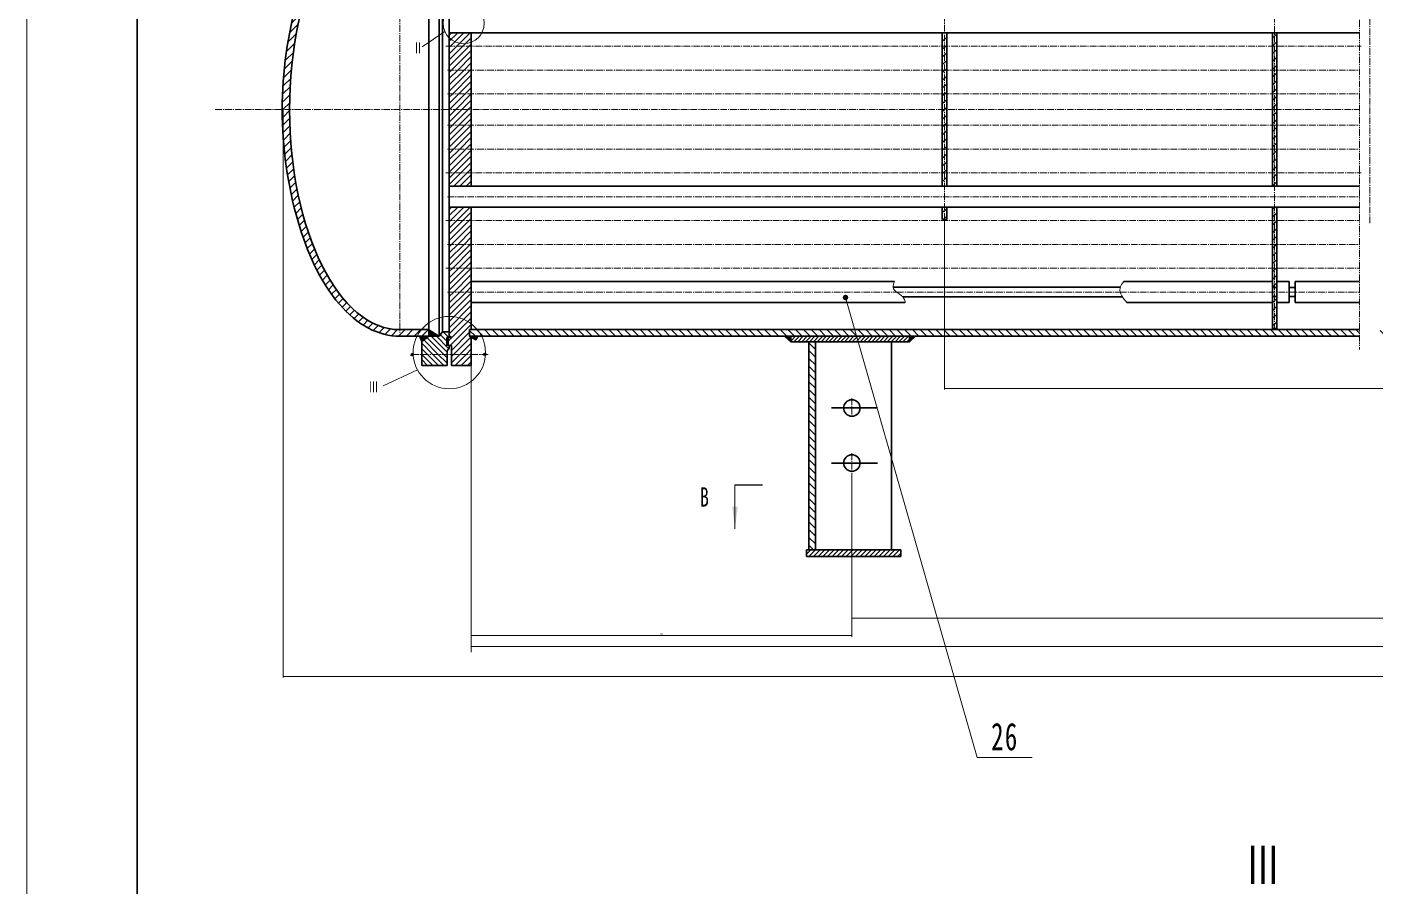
# Model space of a CAD drawing. Header units: millimetres. Extents: x -342 to 8068, y -807 to 5133.
# Drawn here: x -342 to 2108, y 2262 to 3823 of the extents above; entities that cross this region are included whole.
import ezdxf

# ---------------------------------------------------------------- set-up
doc = ezdxf.new("R2010")
doc.units = ezdxf.units.MM
doc.linetypes.add('双点画线', pattern=[22, 12, -2, 2, -2, 2, -2])
doc.linetypes.add('点画线', pattern=[18, 12, -2, 2, -2])
doc.layers.get('0').update_dxf_attribs({"lineweight": 35})
for name, color, linetype, lineweight, true_color in [('中心线层', 1, '点画线', 18, 0xff0000), ('剖面线层', 4, 'Continuous', 18, 0x00ffff), ('尺寸线层', 3, 'Continuous', 18, 0x00ff00)]:
    doc.layers.add(name, color=color, linetype=linetype, lineweight=lineweight, true_color=true_color)
doc.layers.add('粗实线层', color=7, linetype='Continuous', lineweight=35)
doc.layers.add('细实线层', color=7, linetype='Continuous', lineweight=18)
doc.styles.add('标准', font='', dxfattribs={"width": 0.667})
doc.styles.get('标准').set_extended_font_data('宋体')
doc.dimstyles.new('标准', dxfattribs={"dimtxt": 3.5, "dimasz": 4, "dimexe": 2, "dimexo": 0, "dimtad": 1, "dimdsep": 46, "dimtxsty": '标准', "dimcen": 0, "dimdle": 6, "dimazin": 2, "dimtfac": 0.707107, "dimtdec": 3, "dimtmove": 0, "dimatfit": 3, "dimfxl": 1, "dimtolj": 1, "dimlwd": -1, "dimlwe": -1, "dimarcsym": 1})
pattern_1 = [(135, (0, 0), (-7.071068, -7.071068), [])]
pattern_2 = [(45, (0, 0), (-7.071068, 7.071068), [])]

# ---------------------------------------------------------------- blocks, each defined once
blk = doc.blocks.new('*X1')
at = {"layer": '尺寸线层', "linetype": 'Continuous'}
for points in [[(123.2, 2642.6), (127.2, 2643.1), (127.2, 2642.1)], [(4580.5, 2642.6), (4576.5, 2643.1), (4576.5, 2642.1)]]:
    blk.add_hatch(color=0, dxfattribs=at).paths.add_polyline_path(points, flags=0)
at = {"layer": '尺寸线层', "color": 0, "linetype": 'Continuous'}
for p, q in [((123.2, 3672.7), (123.2, 2640.6)), ((4580.5, 3672.7), (4580.5, 2640.6)), ((123.2, 2642.6), (4580.5, 2642.6))]:
    blk.add_line(p, q, dxfattribs=at)
at = {"layer": '尺寸线层', "color": 0, "linetype": 'Continuous', "insert": (2189.9, 2644.9), "char_height": 3.5, "width": 11.456, "attachment_point": 5, "line_spacing_factor": 1.15057, "style": '标准'}
blk.add_mtext('\\T1.1;7110', dxfattribs=at)
blk = doc.blocks.new('*X14')
at = {"layer": '尺寸线层', "linetype": 'Continuous'}
for points in [[(1157, 2748.3), (1161, 2748.8), (1161, 2747.8)], [(3039.6, 2748.3), (3035.6, 2748.8), (3035.6, 2747.8)]]:
    blk.add_hatch(color=0, dxfattribs=at).paths.add_polyline_path(points, flags=0)
at = {"layer": '尺寸线层', "color": 0, "linetype": 'Continuous'}
for p, q in [((1157, 3012.3), (1157, 2746.3)), ((3039.6, 3012.3), (3039.6, 2746.3)), ((1157, 2748.3), (3039.6, 2748.3))]:
    blk.add_line(p, q, dxfattribs=at)
at = {"layer": '尺寸线层', "color": 0, "linetype": 'Continuous', "insert": (2211.6, 2750.7), "char_height": 3.5, "width": 11.456, "attachment_point": 5, "line_spacing_factor": 1.15057, "style": '标准'}
blk.add_mtext('\\T1.1;4493', dxfattribs=at)
blk = doc.blocks.new('*X15')
at = {"layer": '尺寸线层', "linetype": 'Continuous'}
for points in [[(1325.3, 3165.9), (1329.3, 3166.4), (1329.3, 3165.4)], [(2867.4, 3165.9), (2863.4, 3166.4), (2863.4, 3165.4)]]:
    blk.add_hatch(color=0, dxfattribs=at).paths.add_polyline_path(points, flags=0)
at = {"layer": '尺寸线层', "color": 0, "linetype": 'Continuous'}
for p, q in [((1325.3, 3472.7), (1325.3, 3163.9)), ((2867.4, 3274.7), (2867.4, 3163.9)), ((1325.3, 3165.9), (2867.4, 3165.9))]:
    blk.add_line(p, q, dxfattribs=at)
at = {"layer": '尺寸线层', "color": 0, "linetype": 'Continuous', "insert": (2159.6, 3168.3), "char_height": 3.5, "width": 28.64, "attachment_point": 5, "line_spacing_factor": 1.15057, "style": '标准'}
blk.add_mtext('\\T1.1;600*7=4200', dxfattribs=at)
blk = doc.blocks.new('*X16')
at = {"layer": '尺寸线层', "linetype": 'Continuous'}
for points in [[(465.3, 2696.6), (469.3, 2697.1), (469.3, 2696.1)], [(3731.4, 2696.6), (3727.4, 2697.1), (3727.4, 2696.1)]]:
    blk.add_hatch(color=0, dxfattribs=at).paths.add_polyline_path(points, flags=0)
at = {"layer": '尺寸线层', "color": 0, "linetype": 'Continuous'}
for p, q in [((465.3, 3207.7), (465.3, 2694.6)), ((3731.4, 3207.7), (3731.4, 2694.6)), ((465.3, 2696.6), (3731.4, 2696.6))]:
    blk.add_line(p, q, dxfattribs=at)
at = {"layer": '尺寸线层', "color": 0, "linetype": 'Continuous', "insert": (2171.1, 2699), "char_height": 3.5, "width": 11.456, "attachment_point": 5, "line_spacing_factor": 1.15057, "style": '标准'}
blk.add_mtext('\\T1.1;5290', dxfattribs=at)
blk = doc.blocks.new('*X17')
at = {"layer": '尺寸线层', "linetype": 'Continuous'}
for points in [[(465.3, 2716.7), (469.3, 2716.2), (469.3, 2717.2)], [(1157, 2716.7), (1153, 2716.2), (1153, 2717.2)]]:
    blk.add_hatch(color=0, dxfattribs=at).paths.add_polyline_path(points, flags=0)
at = {"layer": '尺寸线层', "color": 0, "linetype": 'Continuous'}
for p, q in [((1157, 2748.3), (1157, 2714.7)), ((465.3, 2686.8), (465.3, 2718.7)), ((1157, 2716.7), (465.3, 2716.7))]:
    blk.add_line(p, q, dxfattribs=at)
at = {"layer": '尺寸线层', "color": 0, "linetype": 'Continuous', "insert": (811.1, 2719.1), "char_height": 3.5, "width": 8.592, "attachment_point": 5, "line_spacing_factor": 1.15057, "style": '标准'}
blk.add_mtext('\\T1.1;715', dxfattribs=at)
blk = doc.blocks.new('*X28')
at = {"layer": '尺寸线层', "linetype": 'Continuous'}
for points in [[(-2328.8, -80), (-2323.8, -40), (-2333.8, -40)], [(0, -80), (5, -40), (-5, -40)]]:
    blk.add_hatch(color=0, dxfattribs=at).paths.add_polyline_path(points, flags=0)
at = {"layer": '尺寸线层', "color": 0, "linetype": 'Continuous', "lineweight": 30}
for p, q in [((-2328.8, 0), (-2278.8, 0)), ((-50, 0), (0, 0))]:
    blk.add_line(p, q, dxfattribs=at)
at = {"layer": '尺寸线层', "color": 0, "linetype": 'Continuous'}
for p, q in [((-2328.8, 0), (-2328.8, -80)), ((0, 0), (0, -80))]:
    blk.add_line(p, q, dxfattribs=at)
at = {"layer": '尺寸线层', "color": 0, "linetype": 'Continuous', "char_height": 35, "width": 28.64, "attachment_point": 5, "line_spacing_factor": 1.15057, "style": '标准'}
for insert in [(-2383.5, -22.3), (31.2, -27.6)]:
    blk.add_mtext('\\T1.1;B', dxfattribs=dict(at, insert=insert))
blk = doc.blocks.new('*X60')
at = {"layer": '细实线层', "lineweight": 18}
h = blk.add_hatch(color=256, dxfattribs=at)
edge = h.paths.add_edge_path(flags=0)
edge.add_arc((0, 0), 5, 0, 360)
at = {"layer": '细实线层'}
for p, q in [((0, 0), (239.5, -835.7)), ((239.5, -835.7), (339.5, -835.7))]:
    blk.add_line(p, q, dxfattribs=at)
at = {"layer": '细实线层', "lineweight": 18, "insert": (289.5, -823.7), "char_height": 50, "width": 81.828, "attachment_point": 8, "line_spacing_factor": 1.15057, "style": '标准'}
blk.add_mtext('\\T1.1;26', dxfattribs=at)
blk = doc.blocks.new('*X89')
at = {"layer": '粗实线层'}
blk.add_line((-400.5, 277), (-400.5, -277), dxfattribs=at)
at = {"layer": '细实线层'}
blk.add_line((-420.5, 297), (-420.5, -297), dxfattribs=at)

msp = doc.modelspace()

# ---------------------------------------------------------------- hatches: boundary and pattern name
at = {"layer": '剖面线层'}
h = msp.add_hatch(dxfattribs=at)
h.set_pattern_fill('UserPattern', color=256, scale=10, angle=45, style=0, pattern_type=0)
h.set_pattern_definition(pattern_2)
edge = h.paths.add_edge_path(flags=0)
edge.add_spline(control_points=[(123.178, 3672.697), (123.18, 3743.518), (132.295, 3812.886), (165.999, 3929.642), (186.918, 3974.84), (212.646, 4009.967)], knot_values=[0, 0, 0, 0, 191.55025345, 191.55025345, 354.2092865, 354.2092865, 354.2092865, 354.2092865], weights=[0.803834, 0.76794467, 0.75, 0.75, 0.76293976, 0.78881929], degree=3, periodic=0)
edge.add_spline(control_points=[(212.646, 4009.967), (219.278, 4019.022), (241.888, 4046.207), (282.813, 4076.692), (318.387, 4084.697), (335.256, 4084.697)], knot_values=[0, 0, 0, 0, 26.06623081, 87.57349206, 149.08075331, 149.08075331, 149.08075331, 149.08075331], weights=[0.78881929, 0.79577745, 0.82229711, 0.88541667, 0.95833333, 1], degree=3, periodic=0)
edge.add_line((335.256, 4084.697), (371.779, 4084.697))
edge.add_line((371.779, 4084.697), (388.256, 4084.697))
edge.add_line((388.256, 4084.697), (388.256, 4072.697))
edge.add_line((388.256, 4072.697), (335.256, 4072.697))
edge.add_ellipse((335.256, 3672.697), major_axis=(0, 400), ratio=0.5, start_angle=0, end_angle=90)
edge.add_line((135.256, 3672.697), (123.178, 3672.697))
edge = h.paths.add_edge_path(flags=0)
edge.add_spline(control_points=[(335.256, 3260.697), (316.163, 3260.697), (277.379, 3270.714), (223.676, 3315.203), (193.612, 3362.419), (180.235, 3390.261)], knot_values=[0, 0, 0, 0, 69.62780684, 139.25561367, 212.87525006, 212.87525006, 212.87525006, 212.87525006], weights=[1, 0.9776709, 0.94417725, 0.92711039, 0.9392534, 0.95173479], degree=3, periodic=0)
edge.add_spline(control_points=[(180.235, 3390.261), (168.601, 3414.476), (158.71, 3441.002), (150.522, 3469.369), (133.184, 3529.427), (123.176, 3598.386), (123.178, 3672.697)], knot_values=[0, 0, 0, 0, 88.69993891, 88.69993891, 88.69993891, 290.42224934, 290.42224934, 290.42224934, 290.42224934], weights=[0.95173479, 0.96286265, 0.97895105, 1, 0.91067385, 0.84528518, 0.803834], degree=3, periodic=0)
edge.add_line((123.178, 3672.697), (135.256, 3672.697))
edge.add_ellipse((335.256, 3672.697), major_axis=(0, 400), ratio=0.5, start_angle=90, end_angle=180)
edge.add_line((335.256, 3272.697), (388.256, 3272.697))
edge.add_line((388.256, 3272.697), (388.256, 3260.697))
edge.add_line((388.256, 3260.697), (335.256, 3260.697))
h = msp.add_hatch(dxfattribs=at)
h.set_pattern_fill('UserPattern', color=256, scale=10, angle=135, style=0, pattern_type=0)
h.set_pattern_definition(pattern_1)
h.paths.add_polyline_path([(3498.374, 3260.697), (3498.374, 3264.533), (3498.374, 3272.697), (3731.374, 3272.697), (3732.374, 3272.697), (3734.374, 3272.697), (3734.374, 3270.697), (3734.374, 3260.697), (3729.295, 3260.697), (3554.299, 3260.697), (3541.374, 3260.697)], flags=0)
h.paths.add_polyline_path([(2117.047, 3260.697), (2117.047, 3267.474), (2117.047, 3272.697), (2867.374, 3272.697), (2871.374, 3272.697), (2875.374, 3272.697), (3404.374, 3272.697), (3404.374, 3260.697), (3361.374, 3260.697), (3348.45, 3260.697), (3252.483, 3260.697), (3239.546, 3260.697), (2738.474, 3260.697), (2727.688, 3260.697)], flags=0)
h.paths.add_polyline_path([(462.256, 3260.697), (462.256, 3266.425), (462.256, 3270.697), (462.256, 3272.697), (464.256, 3272.697), (465.256, 3272.697), (1921.256, 3272.697), (1925.256, 3272.697), (1929.256, 3272.697), (2079.583, 3272.697), (2079.583, 3260.697), (1468.942, 3260.697), (1458.156, 3260.697), (957.084, 3260.697), (944.147, 3260.697), (466.544, 3260.697)], flags=0)
h.paths.add_polyline_path([(462.256, 4072.697), (462.256, 4075.228), (462.256, 4084.697), (465.256, 4084.697), (557.194, 4084.697), (565.256, 4084.697), (678.256, 4084.697), (678.256, 4072.697), (465.256, 4072.697)], flags=0)
h.paths.add_polyline_path([(1002.256, 4072.697), (1002.256, 4079.655), (1002.256, 4084.697), (1115.256, 4084.697), (1125.804, 4084.697), (2079.583, 4084.697), (2079.583, 4072.697), (1665.256, 4072.697), (1329.256, 4072.697), (1325.256, 4072.697), (1321.256, 4072.697), (1065.256, 4072.697)], flags=0)
h.paths.add_polyline_path([(2117.047, 4072.697), (2117.047, 4076.809), (2117.047, 4084.697), (3731.374, 4084.697), (3734.374, 4084.697), (3734.374, 4072.697), (3728.773, 4072.697), (2275.374, 4072.697), (2271.374, 4072.697), (2267.374, 4072.697)], flags=0)
h = msp.add_hatch(dxfattribs=at)
h.set_pattern_fill('UserPattern', color=256, scale=10, angle=45, style=0, pattern_type=0)
h.set_pattern_definition(pattern_2)
edge = h.paths.add_edge_path(flags=0)
edge.add_line((1329.256, 3533.297), (1329.256, 3812.097))
edge.add_line((1321.256, 3533.297), (1321.256, 3812.097))
edge.add_line((1329.256, 3533.297), (1321.256, 3533.297))
edge.add_line((1329.256, 3812.097), (1321.256, 3812.097))
h = msp.add_hatch(dxfattribs=at)
h.set_pattern_fill('UserPattern', color=256, scale=10, angle=45, style=0, pattern_type=0)
h.set_pattern_definition(pattern_2)
edge = h.paths.add_edge_path(flags=0)
edge.add_line((1321.256, 3472.697), (1321.256, 3495.297))
edge.add_line((1329.256, 3472.697), (1329.256, 3495.297))
edge.add_line((1321.256, 3472.697), (1329.256, 3472.697))
edge.add_line((1321.256, 3495.297), (1329.256, 3495.297))
h = msp.add_hatch(dxfattribs=at)
h.set_pattern_fill('ANSI37', color=256, scale=0.01, style=0)
h.paths.add_polyline_path([(371.779, 3260.697), (372.475, 3258.795), (375.256, 3251.197), (388.256, 3260.697)], flags=0)
h = msp.add_hatch(dxfattribs=at)
h.set_pattern_fill('ANSI37', color=256, scale=0.01, style=0)
h.paths.add_polyline_path([(388.256, 3272.697), (388.256, 3264.432), (388.256, 3260.697), (407.202, 3260.697)], flags=0)
h = msp.add_hatch(dxfattribs=at)
h.set_pattern_fill('ANSI37', color=256, scale=0.5, style=0)
h.paths.add_polyline_path([(423.391, 3243.952), (423.391, 3252.288), (423.391, 3258.229), (420.838, 3258.229), (420.838, 3252.849), (420.838, 3243.952)], flags=0)
h = msp.add_hatch(dxfattribs=at)
h.set_pattern_fill('ANSI37', color=256, scale=0.01, style=0)
h.paths.add_polyline_path([(465.256, 3259.151), (463.796, 3259.903), (462.256, 3260.697), (466.544, 3260.697), (465.644, 3258.951)], flags=0)
h = msp.add_hatch(dxfattribs=at)
h.set_pattern_fill('ANSI37', color=256, scale=0.01, style=0)
h.paths.add_polyline_path([(473.545, 3254.029), (476.092, 3258.341), (477.484, 3260.697), (462.256, 3260.697), (465.256, 3258.925)], flags=0)
h = msp.add_hatch(dxfattribs=at)
h.set_pattern_fill('ANSI37', color=256, scale=0.01, style=0)
h.paths.add_polyline_path([(1045.773, 3250.697), (1035.852, 3259.895), (1034.987, 3260.697), (1045.773, 3260.697)], flags=0)
h = msp.add_hatch(dxfattribs=at)
h.set_pattern_fill('UserPattern', color=256, scale=5, angle=45, style=0, pattern_type=0)
h.set_pattern_definition([(45, (0, 0), (-3.535534, 3.535534), [])])
h.paths.add_polyline_path([(1261.668, 3250.697), (1261.668, 3256.342), (1261.668, 3260.697), (1045.773, 3260.697), (1045.773, 3250.697), (1078.721, 3250.697), (1090.721, 3250.697), (1228.721, 3250.697)], flags=0)
h = msp.add_hatch(dxfattribs=at)
h.set_pattern_fill('ANSI37', color=256, scale=0.01, style=0)
h.paths.add_polyline_path([(1261.668, 3250.697), (1271.589, 3259.895), (1272.454, 3260.697), (1261.668, 3260.697)], flags=0)
h = msp.add_hatch(dxfattribs=at)
h.set_pattern_fill('UserPattern', color=256, scale=10, angle=135, style=0, pattern_type=0)
h.set_pattern_definition(pattern_1)
h.paths.add_polyline_path([(1090.721, 2872.697), (1090.721, 3220.383), (1090.721, 3250.697), (1078.721, 3250.697), (1078.721, 2872.697)], flags=0)
h = msp.add_hatch(dxfattribs=at)
h.set_pattern_fill('UserPattern', color=256, scale=6, angle=45, style=0, pattern_type=0)
h.set_pattern_definition([(45, (0, 0), (-4.242641, 4.242641), [])])
h.paths.add_polyline_path([(1246.117, 2860.697), (1246.117, 2862.923), (1246.117, 2872.697), (1228.721, 2872.697), (1090.721, 2872.697), (1078.721, 2872.697), (1074.215, 2872.576), (1074.215, 2860.697)], flags=0)

# ---------------------------------------------------------------- linework, layer by layer
msp.add_line((425.256, 3239.243), (425.256, 3243.952))
at = {"layer": '中心线层'}
for p, q in [((335.256, 4077.761), (335.256, 3267.198)), ((1325.256, 3472.697), (1325.256, 4072.697)), ((1325.256, 3472.697), (1325.256, 4072.697)), ((2098.315, 4090.166), (2098.315, 3465.963)), ((1925.256, 3272.697), (1925.256, 3872.697)), ((419.256, 3787.797), (2082.583, 3787.797)), ((422.256, 3744.497), (2079.583, 3744.497)), ((422.256, 3701.197), (2079.583, 3701.197)), ((422.256, 3644.197), (2079.583, 3644.197)), ((422.256, 3600.897), (2079.583, 3600.897)), ((419.256, 3557.597), (2082.583, 3557.597)), ((422.256, 3514.297), (2079.583, 3514.297)), ((419.256, 3470.997), (2079.583, 3470.997)), ((422.256, 3427.697), (2079.583, 3427.697)), ((419.256, 3384.397), (2079.583, 3384.397)), ((422.256, 3341.097), (1239.077, 3341.097)), ((1239.077, 3341.097), (1644.303, 3341.097)), ((1644.303, 3341.097), (2079.583, 3341.097)), ((495.807, 3227.697), (355.512, 3227.697)), ((1157.025, 3148.328), (1157.025, 3112.328)), ((1175.025, 3130.328), (1139.025, 3130.328)), ((1157.025, 3048.328), (1157.025, 3012.328)), ((1175.025, 3030.328), (1139.025, 3030.328))]:
    msp.add_line(p, q, dxfattribs=at)
at = {"layer": '中心线层', "color": 2}
msp.add_line((0, 3672.697), (2079.583, 3672.697), dxfattribs=at)
at = {"layer": '剖面线层'}
for p, q in [((425.256, 3774.114), (463.24, 3812.097)), ((425.256, 3785.427), (451.926, 3812.097)), ((425.256, 3796.741), (440.612, 3812.097)), ((425.256, 3808.055), (429.298, 3812.097)), ((425.256, 3762.8), (465.256, 3802.8)), ((1921.256, 3802.16), (1929.256, 3810.16)), ((425.256, 3751.486), (465.256, 3791.486)), ((429.581, 3744.497), (465.256, 3780.172)), ((1921.256, 3788.018), (1929.256, 3796.018)), ((1921.256, 3773.876), (1929.256, 3781.876)), ((440.894, 3744.497), (465.256, 3768.859)), ((452.208, 3744.497), (465.256, 3757.545)), ((1921.256, 3759.734), (1929.256, 3767.734)), ((1921.256, 3745.591), (1929.256, 3753.591)), ((425.256, 3706.231), (463.522, 3744.497)), ((425.256, 3717.545), (452.208, 3744.497)), ((425.256, 3728.859), (440.894, 3744.497)), ((425.256, 3740.172), (429.581, 3744.497)), ((431.535, 3701.197), (465.256, 3734.918)), ((463.522, 3744.497), (465.256, 3746.231)), ((1921.256, 3731.449), (1929.256, 3739.449)), ((1921.256, 3717.307), (1929.256, 3725.307)), ((425.256, 3683.604), (442.849, 3701.197)), ((425.256, 3694.918), (431.535, 3701.197)), ((425.663, 3672.697), (454.163, 3701.197)), ((436.977, 3672.697), (465.256, 3700.977)), ((442.849, 3701.197), (465.256, 3723.604)), ((454.163, 3701.197), (465.256, 3712.29)), ((1921.256, 3703.165), (1929.256, 3711.165)), ((448.29, 3672.697), (465.256, 3689.663)), ((459.604, 3672.697), (465.256, 3678.349)), ((1921.256, 3689.023), (1929.256, 3697.023)), ((1921.256, 3674.881), (1929.256, 3682.881)), ((425.256, 3649.663), (448.29, 3672.697)), ((425.256, 3660.977), (436.977, 3672.697)), ((425.256, 3672.29), (425.663, 3672.697)), ((431.104, 3644.197), (459.604, 3672.697)), ((442.418, 3644.197), (465.256, 3667.035)), ((453.731, 3644.197), (465.256, 3655.722)), ((1921.256, 3660.739), (1929.256, 3668.739)), ((1921.256, 3646.596), (1929.256, 3654.596)), ((425.256, 3638.349), (431.104, 3644.197)), ((425.256, 3627.035), (442.418, 3644.197)), ((425.256, 3615.722), (453.731, 3644.197)), ((425.256, 3604.408), (465.045, 3644.197)), ((433.059, 3600.897), (465.256, 3633.094)), ((465.045, 3644.197), (465.256, 3644.408)), ((1921.256, 3632.454), (1929.256, 3640.454)), ((1921.256, 3618.312), (1929.256, 3626.312)), ((444.373, 3600.897), (465.256, 3621.781)), ((455.686, 3600.897), (465.256, 3610.467)), ((1921.256, 3604.17), (1929.256, 3612.17)), ((425.256, 3593.094), (433.059, 3600.897)), ((425.256, 3581.781), (444.373, 3600.897)), ((425.256, 3570.467), (455.686, 3600.897)), ((425.256, 3559.153), (465.256, 3599.153)), ((425.256, 3547.839), (465.256, 3587.839)), ((1921.256, 3590.028), (1929.256, 3598.028)), ((1921.256, 3575.886), (1929.256, 3583.886)), ((425.256, 3536.526), (465.256, 3576.526)), ((433.341, 3533.297), (465.256, 3565.212)), ((444.655, 3533.297), (465.256, 3553.898)), ((1921.256, 3561.744), (1929.256, 3569.744)), ((1921.256, 3547.601), (1929.256, 3555.601)), ((455.969, 3533.297), (465.256, 3542.585)), ((1921.256, 3533.459), (1929.256, 3541.459)), ((425.256, 3491.271), (429.282, 3495.297)), ((425.256, 3479.957), (440.596, 3495.297)), ((427.61, 3470.997), (451.91, 3495.297)), ((438.923, 3470.997), (463.223, 3495.297)), ((450.237, 3470.997), (465.256, 3486.016)), ((1921.256, 3491.033), (1925.52, 3495.297)), ((1921.256, 3476.891), (1929.256, 3484.891)), ((425.256, 3468.643), (427.61, 3470.997)), ((425.256, 3457.33), (438.923, 3470.997)), ((425.256, 3446.016), (450.237, 3470.997)), ((425.256, 3434.702), (461.551, 3470.997)), ((429.564, 3427.697), (465.256, 3463.389)), ((461.551, 3470.997), (465.256, 3474.702)), ((1921.256, 3462.749), (1929.256, 3470.749)), ((1921.256, 3448.607), (1929.256, 3456.607)), ((440.878, 3427.697), (465.256, 3452.075)), ((452.192, 3427.697), (465.256, 3440.761)), ((1921.256, 3434.464), (1929.256, 3442.464)), ((425.256, 3423.389), (429.564, 3427.697)), ((425.256, 3412.075), (440.878, 3427.697)), ((425.256, 3400.761), (452.192, 3427.697)), ((425.256, 3389.448), (463.506, 3427.697)), ((431.519, 3384.397), (465.256, 3418.134)), ((442.833, 3384.397), (465.256, 3406.82)), ((463.506, 3427.697), (465.256, 3429.448)), ((1921.256, 3420.322), (1929.256, 3428.322)), ((1921.256, 3406.18), (1929.256, 3414.18)), ((425.256, 3378.134), (431.519, 3384.397)), ((425.256, 3366.82), (442.833, 3384.397)), ((425.256, 3355.506), (454.147, 3384.397)), ((425.256, 3344.193), (465.256, 3384.193)), ((454.147, 3384.397), (465.256, 3395.506)), ((1921.256, 3392.038), (1929.256, 3400.038)), ((1921.256, 3377.896), (1929.256, 3385.896)), ((433.474, 3341.097), (465.256, 3372.879)), ((444.788, 3341.097), (465.256, 3361.565)), ((1921.256, 3363.754), (1929.256, 3371.754)), ((1921.256, 3349.612), (1929.256, 3357.612)), ((425.256, 3332.879), (433.474, 3341.097)), ((425.256, 3321.565), (444.788, 3341.097)), ((425.256, 3310.252), (456.102, 3341.097)), ((425.256, 3298.938), (465.256, 3338.938)), ((456.102, 3341.097), (465.256, 3350.252)), ((425.256, 3287.624), (465.256, 3327.624)), ((425.256, 3276.31), (465.256, 3316.31)), ((1921.256, 3321.327), (1929.256, 3329.327)), ((1921.256, 3307.185), (1929.256, 3315.185)), ((423.299, 3251.727), (465.256, 3293.683)), ((425.256, 3264.997), (465.256, 3304.997)), ((1921.256, 3293.043), (1929.256, 3301.043)), ((1921.256, 3278.901), (1929.256, 3286.901)), ((421.256, 3231.658), (392.216, 3260.697)), ((423.57, 3239.243), (402.116, 3260.697)), ((422.243, 3250.469), (409.281, 3263.432)), ((424.384, 3258.229), (414.089, 3268.523)), ((425.256, 3267.256), (423.989, 3268.523)), ((426.759, 3243.872), (465.256, 3282.369)), ((429.256, 3235.056), (462.256, 3268.056)), ((433.211, 3227.697), (464.742, 3259.228)), ((395.518, 3227.697), (375.256, 3247.959)), ((385.618, 3227.697), (375.256, 3238.06)), ((405.417, 3227.697), (379.105, 3254.01)), ((415.317, 3227.697), (384.824, 3258.19)), ((424.484, 3238.329), (423.57, 3239.243)), ((444.525, 3227.697), (465.256, 3248.428)), ((455.839, 3227.697), (465.256, 3237.114)), ((375.719, 3227.697), (375.256, 3228.16)), ((385.819, 3207.697), (375.256, 3218.261)), ((395.719, 3207.697), (375.719, 3227.697)), ((405.618, 3207.697), (385.618, 3227.697)), ((415.518, 3207.697), (395.518, 3227.697)), ((421.256, 3211.859), (405.417, 3227.697)), ((421.256, 3221.758), (415.317, 3227.697)), ((429.256, 3223.742), (433.211, 3227.697)), ((429.256, 3212.428), (444.525, 3227.697)), ((435.839, 3207.697), (455.839, 3227.697)), ((447.152, 3207.697), (465.256, 3225.801)), ((458.466, 3207.697), (465.256, 3214.487)), ((375.92, 3207.697), (375.256, 3208.361))]:
    msp.add_line(p, q, dxfattribs=at)
at = {"layer": '粗实线层', "linetype": '双点画线', "lineweight": 18}
msp.add_line((2079.583, 4099.164), (2079.583, 3236.649), dxfattribs=at)
at = {"layer": '粗实线层'}
for p, q in [((388.256, 4072.697), (388.256, 3272.697)), ((407.202, 4084.697), (407.202, 3260.697)), ((413.151, 4076.872), (413.151, 3268.523)), ((425.256, 4087.166), (425.256, 3258.229)), ((425.256, 3812.097), (2079.583, 3812.097)), ((465.256, 3672.697), (465.256, 3812.097)), ((1321.256, 3533.297), (1321.256, 3812.097)), ((1329.256, 3533.297), (1329.256, 3812.097)), ((1921.256, 3533.297), (1921.256, 3812.097)), ((1929.256, 3533.297), (1929.256, 3812.097)), ((465.256, 3672.697), (465.256, 3533.297)), ((425.256, 3533.297), (2079.583, 3533.297)), ((425.256, 3495.297), (2079.583, 3495.297)), ((465.256, 3495.297), (465.256, 3272.697)), ((465.256, 3272.697), (465.256, 3495.297)), ((1321.256, 3472.697), (1321.256, 3495.297)), ((1329.256, 3472.697), (1329.256, 3495.297)), ((1921.256, 3349.097), (1921.256, 3495.297)), ((1929.256, 3333.097), (1929.256, 3495.297)), ((1321.256, 3472.697), (1329.256, 3472.697)), ((1321.256, 3472.697), (1329.256, 3472.697)), ((465.256, 3360.097), (1234.566, 3360.097)), ((1651.285, 3360.097), (1921.256, 3360.097)), ((1929.256, 3360.097), (1951.709, 3360.097)), ((1929.256, 3360.097), (1951.709, 3360.097)), ((1951.709, 3360.097), (1951.709, 3322.097)), ((1962.547, 3360.097), (1962.547, 3322.097)), ((1962.547, 3360.097), (2079.583, 3360.097)), ((1231.792, 3350.097), (1645.084, 3350.097)), ((1249.703, 3332.097), (1648.58, 3332.097)), ((1921.256, 3274.696), (1921.256, 3349.097)), ((1921.256, 3349.097), (1929.256, 3349.097)), ((1921.256, 3333.097), (1929.256, 3333.097)), ((1929.256, 3274.696), (1929.256, 3333.097)), ((1951.709, 3349.097), (1962.547, 3349.097)), ((1951.709, 3333.097), (1962.547, 3333.097)), ((465.256, 3322.097), (1253.778, 3322.097)), ((1656.75, 3322.097), (1921.256, 3322.097)), ((1929.256, 3322.097), (1951.709, 3322.097)), ((1929.256, 3322.097), (1951.709, 3322.097)), ((1962.547, 3322.097), (2079.583, 3322.097)), ((388.256, 3272.697), (335.256, 3272.697)), ((388.256, 3272.697), (335.256, 3272.697)), ((388.256, 3260.697), (335.256, 3260.697)), ((388.256, 3260.697), (335.256, 3260.697)), ((375.256, 3251.197), (371.985, 3260.134)), ((388.256, 3260.697), (375.256, 3251.197)), ((388.256, 3272.697), (388.256, 3260.697)), ((388.256, 3260.697), (407.202, 3260.697)), ((407.202, 3260.697), (413.151, 3268.523)), ((413.151, 3268.523), (425.256, 3268.523)), ((420.838, 3258.229), (420.838, 3243.952)), ((425.256, 3258.229), (420.838, 3258.229)), ((429.256, 3258.229), (422.243, 3258.229)), ((423.391, 3258.229), (423.391, 3243.952)), ((425.256, 3261.725), (429.256, 3258.229)), ((462.256, 3270.697), (462.256, 3272.697)), ((462.256, 3272.697), (464.256, 3272.697)), ((462.256, 3270.697), (462.256, 3260.697)), ((462.256, 3260.697), (2079.583, 3260.697)), ((462.256, 3260.697), (465.644, 3258.951)), ((462.256, 3260.697), (473.545, 3254.029)), ((464.256, 3272.697), (2079.583, 3272.697)), ((465.256, 3207.697), (465.256, 3259.151)), ((465.256, 3259.151), (465.256, 3227.697)), ((465.644, 3258.951), (466.544, 3260.697)), ((473.545, 3254.029), (477.484, 3260.697)), ((1045.773, 3250.697), (1034.987, 3260.697)), ((1045.773, 3250.697), (1045.773, 3260.697)), ((1045.773, 3260.697), (1045.773, 3250.697)), ((1045.773, 3250.697), (1045.773, 3260.697)), ((1261.668, 3260.697), (1261.668, 3250.697)), ((1261.668, 3250.697), (1272.454, 3260.697)), ((1261.668, 3250.697), (1261.668, 3260.697)), ((1272.454, 3260.697), (1261.668, 3260.697)), ((1921.256, 3274.696), (1929.256, 3274.696)), ((375.256, 3207.697), (375.256, 3251.197)), ((425.256, 3239.243), (421.256, 3234.503)), ((421.256, 3234.503), (421.256, 3207.697)), ((429.256, 3239.243), (429.256, 3243.952)), ((429.256, 3207.697), (429.256, 3239.243)), ((1045.773, 3250.697), (1261.668, 3250.697)), ((1078.721, 3250.697), (1078.721, 2872.697)), ((1090.721, 3250.697), (1090.721, 2872.697)), ((1228.721, 3250.697), (1228.721, 2872.697)), ((359.82, 3230.074), (355.714, 3225.362)), ((359.685, 3225.362), (356.185, 3229.536)), ((465.256, 3216.197), (465.256, 3207.697)), ((491.818, 3230.285), (487.842, 3225.57)), ((491.932, 3225.57), (488.126, 3230.114)), ((421.256, 3207.697), (375.256, 3207.697)), ((465.256, 3207.697), (429.256, 3207.697)), ((1119.944, 3130.328), (1203.755, 3130.328)), ((1119.944, 3030.328), (1203.755, 3030.328)), ((1078.721, 2872.697), (1074.215, 2872.576)), ((1074.215, 2872.576), (1074.215, 2860.576)), ((1078.721, 2872.697), (1228.721, 2872.697)), ((1228.721, 2872.697), (1246.117, 2872.697)), ((1246.117, 2872.697), (1246.117, 2860.697)), ((1074.215, 2860.697), (1246.117, 2860.697))]:
    msp.add_line(p, q, dxfattribs=at)
at = {"layer": '粗实线层', "color": 4}
msp.add_line((425.256, 3243.952), (429.256, 3243.952), dxfattribs=at)
at = {"layer": '粗实线层'}
for centre in [(1157.025, 3130.328), (1157.025, 3030.328)]:
    msp.add_circle(centre, 15, dxfattribs=at)
msp.add_ellipse((335.256, 3672.697), major_axis=(0, 400), ratio=0.5, start_param=0, end_param=3.14159265, dxfattribs=at)
at = {"layer": '粗实线层', "start_tangent": (-1, 0), "end_tangent": (1, 0)}
msp.add_spline([(335.256, 4084.697), (284.588, 4073.039), (233.285, 4034.802), (150.522, 3876.025), (150.522, 3469.369), (226.185, 3318.431), (278.787, 3275.239), (335.256, 3260.697)], degree=3, dxfattribs=at)
at = {"layer": '细实线层'}
for p, q in [((417.427, 3814.482), (376.341, 3786.619)), ((425.256, 3243.952), (420.838, 3243.952)), ((367.521, 3199.467), (305.22, 3170.875))]:
    msp.add_line(p, q, dxfattribs=at)
for centre, radius in [((451.498, 3829.609), 37.292), ((425.441, 3230.971), 65.765)]:
    msp.add_circle(centre, radius, dxfattribs=at)
for points, start_tangent, end_tangent in [([(1234.566, 3360.097), (1231.874, 3349.735), (1251.657, 3329.352), (1253.778, 3322.097)], (-0.53290025, -0.84617807), (0.08524604, -0.99635993)), ([(1651.285, 3360.097), (1644.292, 3348.106), (1656.75, 3322.097)], (-0.69910462, -0.71501939), (0.70512341, -0.7090846))]:
    msp.add_spline(points, degree=3, dxfattribs=dict(at, start_tangent=start_tangent, end_tangent=end_tangent))

# ---------------------------------------------------------------- block references
at = {"layer": '中心线层'}
msp.add_blockref('*X60', (1145.372, 3331.169), dxfattribs=at)
at = {"layer": '尺寸线层'}
msp.add_blockref('*X28', (3273.374, 2990.956), dxfattribs=at)
at = {"layer": '粗实线层', "xscale": 10, "yscale": 10, "zscale": 10}
msp.add_blockref('*X89', (3862.899, 2162.831), dxfattribs=at)

# ---------------------------------------------------------------- texts
at = {"layer": '尺寸线层', "attachment_point": 1, "line_spacing_factor": 1.15057, "style": '标准'}
for s, insert, char_height, width in [('\\T1.1;Ⅱ', (359.452, 3794.619), 20, 20.3986), ('\\T1.1;Ⅲ', (278.735, 3179.001), 20, 20.3986), ('\\T1.1;Ⅲ', (1872.202, 2335.069), 70, 132.04382)]:
    msp.add_mtext(s, dxfattribs=dict(at, insert=insert, char_height=char_height, width=width))

# ---------------------------------------------------------------- dimensions: what is measured, and where the dimension line sits
at = {"layer": '尺寸线层'}
for base, p1, p2, text, picture, middle in [((4580.452, 2642.564), (123.178, 3672.715), (4580.452, 3672.68), '7110', '*X1', (2189.894, 2642.564)), ((2867.374, 3165.89), (1325.256, 3472.697), (2867.374, 3274.661), '600*7=4200', '*X15', (2159.617, 3165.89)), ((3731.374, 2696.606), (465.256, 3207.697), (3731.374, 3207.697), '5290', '*X16', (2171.061, 2696.606)), ((3039.605, 2748.329), (1157.025, 3012.328), (3039.605, 3012.328), '4493', '*X14', (2211.59, 2748.329))]:
    dim = msp.add_linear_dim(base=base, p1=p1, p2=p2, text=text, dimstyle='标准', override={"dimsah": 1}, dxfattribs=at)
    dim.commit()
    dim.dimension.update_dxf_attribs({"geometry": picture, "text_midpoint": middle, "dimtype": 160})
dim = msp.add_linear_dim(base=(465.256, 2716.69), p1=(1157.025, 2748.329), p2=(465.256, 2686.85), text='715', dimstyle='标准', override={"dimsah": 1}, dxfattribs=at)
dim.commit()
dim.dimension.update_dxf_attribs({"geometry": '*X17', "text_midpoint": (811.141, 2716.69)})

doc.saveas('drawing.dxf')
